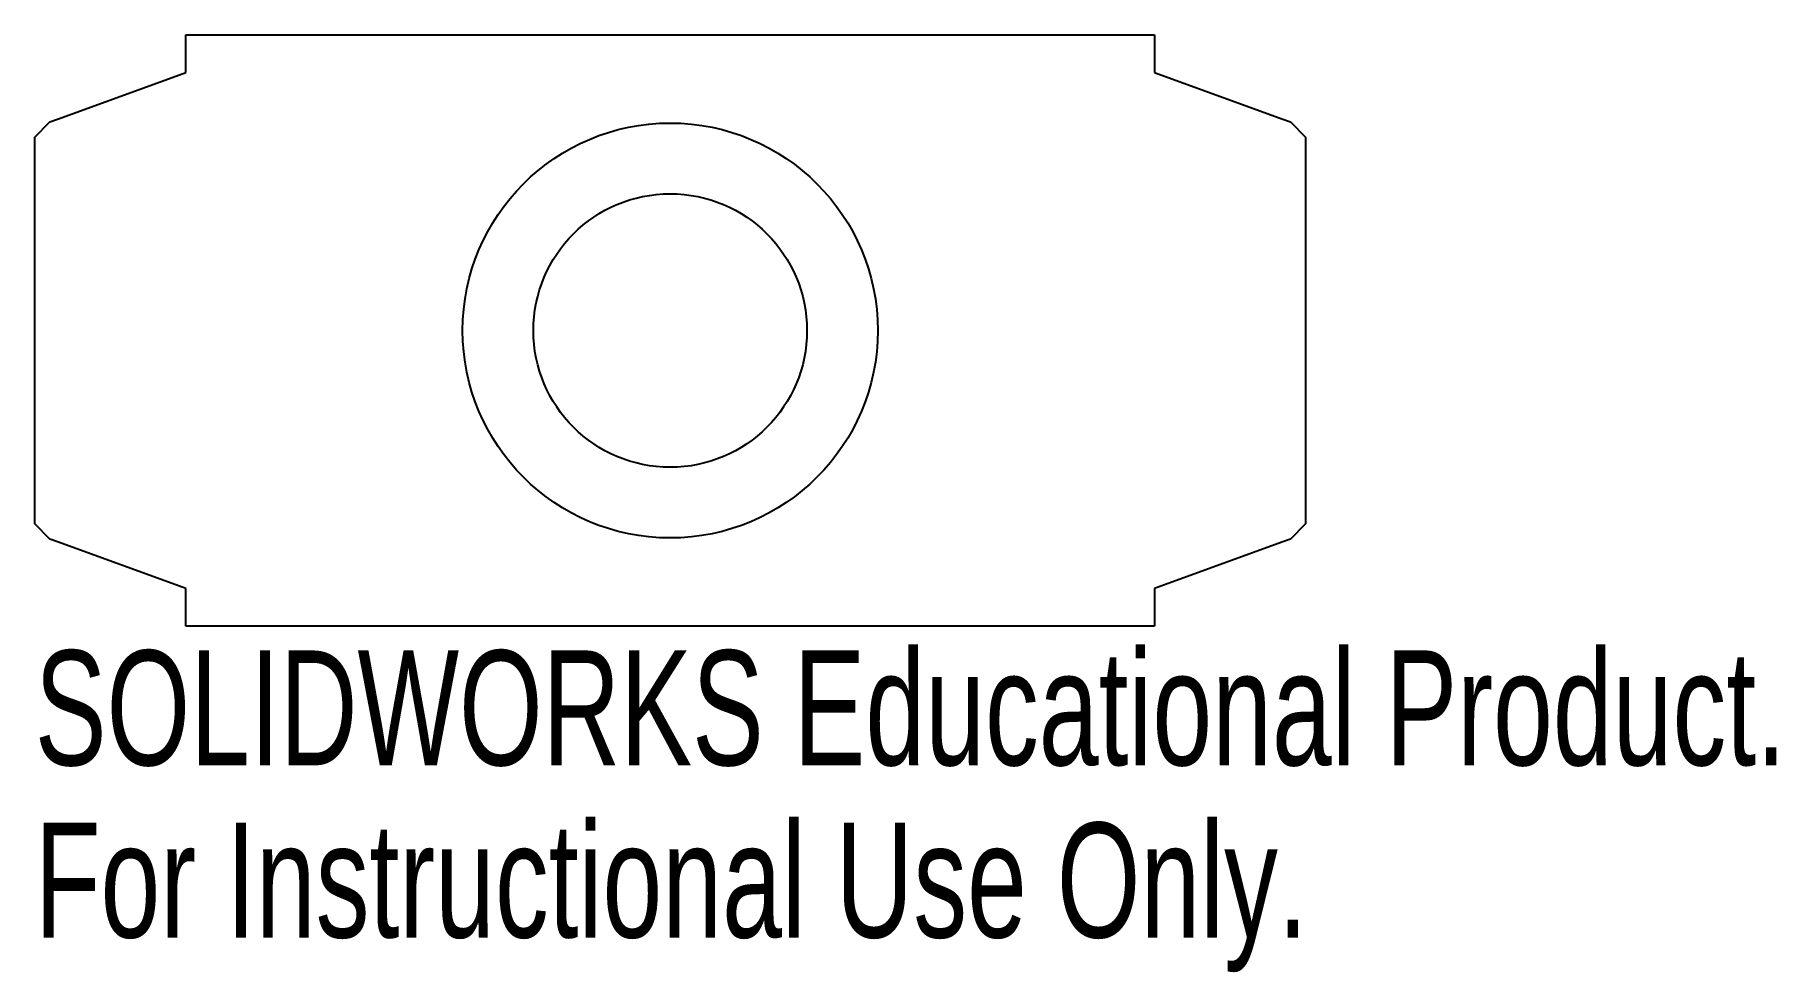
# Model space of a CAD drawing. Header units: inches. Extents: x -1.05 to 1.83, y -1.06 to 0.49.
import ezdxf

# ---------------------------------------------------------------- set-up
doc = ezdxf.new("R2010")
doc.units = ezdxf.units.IN
doc.header["$MEASUREMENT"] = 0
doc.styles.add('SLDTEXTSTYLE0', font='TXT', dxfattribs={"width": 0.7})

msp = doc.modelspace()

# ---------------------------------------------------------------- linework, layer by layer
at = {"color": 7, "linetype": 'Continuous'}
for p, q in [((-0.8025, 0.4275), (-0.8025, 0.49)), ((-0.8025, 0.49), (0.8025, 0.49)), ((0.8025, 0.49), (0.8025, 0.4275)), ((-1.0132, 0.3508), (-0.8025, 0.4275)), ((0.8025, 0.4275), (1.0132, 0.3508)), ((-1.0275, 0.3456), (-1.0132, 0.3508)), ((1.0132, 0.3508), (1.0275, 0.3456)), ((-1.0525, 0.3206), (-1.0275, 0.3456)), ((-1.0525, -0.3206), (-1.0525, 0.3206)), ((1.0275, 0.3456), (1.0525, 0.3206)), ((1.0525, 0.3206), (1.0525, -0.3206)), ((-1.0275, -0.3456), (-1.0525, -0.3206)), ((-1.0132, -0.3508), (-1.0275, -0.3456)), ((1.0275, -0.3456), (1.0132, -0.3508)), ((1.0525, -0.3206), (1.0275, -0.3456)), ((-0.8025, -0.4275), (-1.0132, -0.3508)), ((1.0132, -0.3508), (0.8025, -0.4275)), ((-0.8025, -0.49), (-0.8025, -0.4275)), ((0.8025, -0.4275), (0.8025, -0.49)), ((0.8025, -0.49), (-0.8025, -0.49))]:
    msp.add_line(p, q, dxfattribs=at)
for radius in [0.3438, 0.2266]:
    msp.add_circle((0, 0), radius, dxfattribs=at)

# ---------------------------------------------------------------- texts
at = {"color": 7, "linetype": 'Continuous', "char_height": 0.1903, "attachment_point": 1, "style": 'SLDTEXTSTYLE0'}
for s, insert in [('SOLIDWORKS Educational Product.', (-1.0525, -0.5301)), ('For Instructional Use Only.', (-1.0525, -0.8156))]:
    msp.add_mtext(s, dxfattribs=dict(at, insert=insert))

doc.saveas('drawing.dxf')
